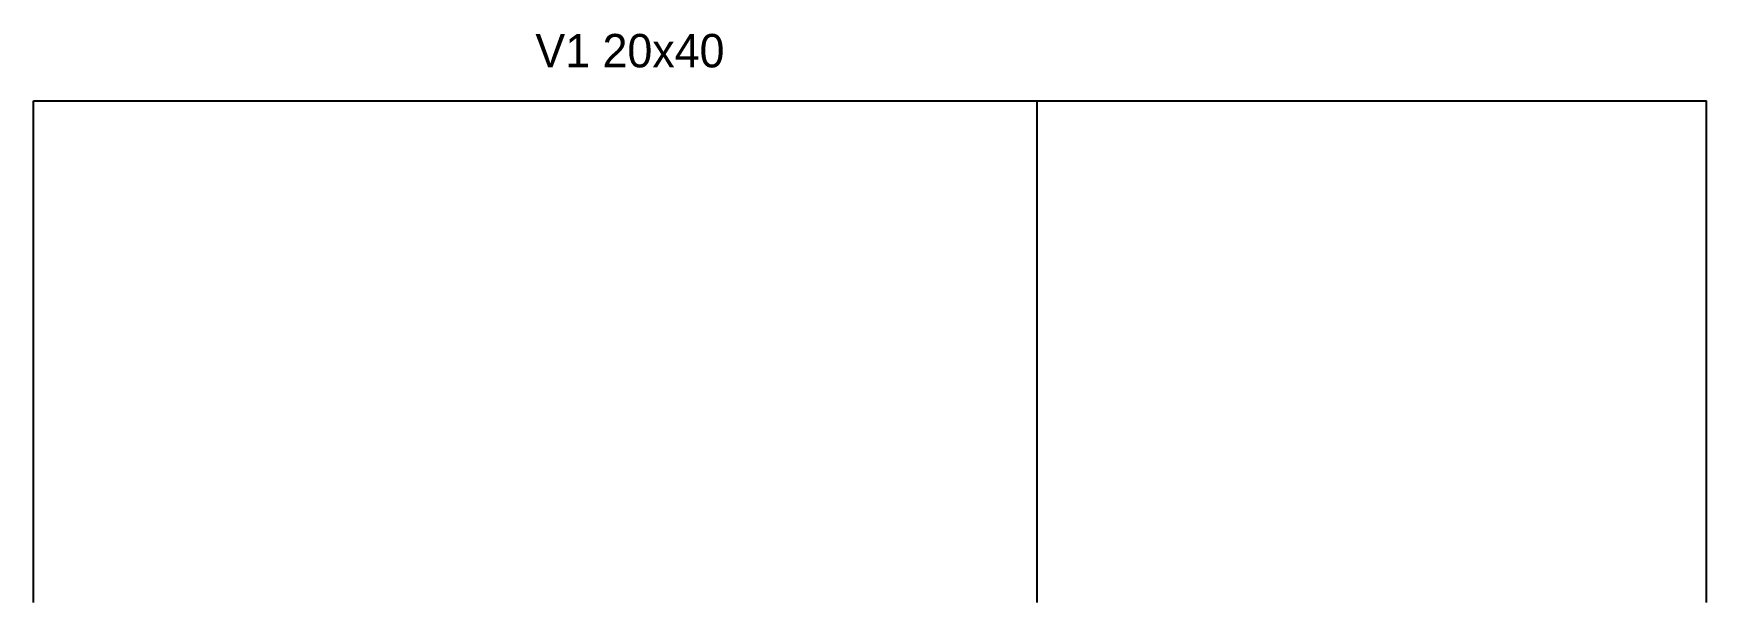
# Model space of a CAD drawing. Header units: metres. Extents: x 0 to 10, y 0 to 3.4.
import ezdxf

# ---------------------------------------------------------------- set-up
doc = ezdxf.new("R2010")
doc.units = ezdxf.units.M
for name, color, linetype in [('COTAS', 7, 'Continuous'), ('PILARES', 7, 'Continuous'), ('VIGAS', 7, 'Continuous')]:
    doc.layers.add(name, color=color, linetype=linetype)

msp = doc.modelspace()

# ---------------------------------------------------------------- linework, layer by layer
at = {"layer": 'PILARES'}
for p, q in [((0, 0), (0, 3)), ((6, 0), (6, 3)), ((10, 0), (10, 3))]:
    msp.add_line(p, q, dxfattribs=at)
at = {"layer": 'VIGAS'}
for p, q in [((0, 3), (6, 3)), ((6, 3), (10, 3))]:
    msp.add_line(p, q, dxfattribs=at)

# ---------------------------------------------------------------- texts
at = {"layer": 'COTAS'}
msp.add_text('V1 20x40', height=0.2, dxfattribs=at).set_placement((3, 3.2))

doc.saveas('drawing.dxf')
